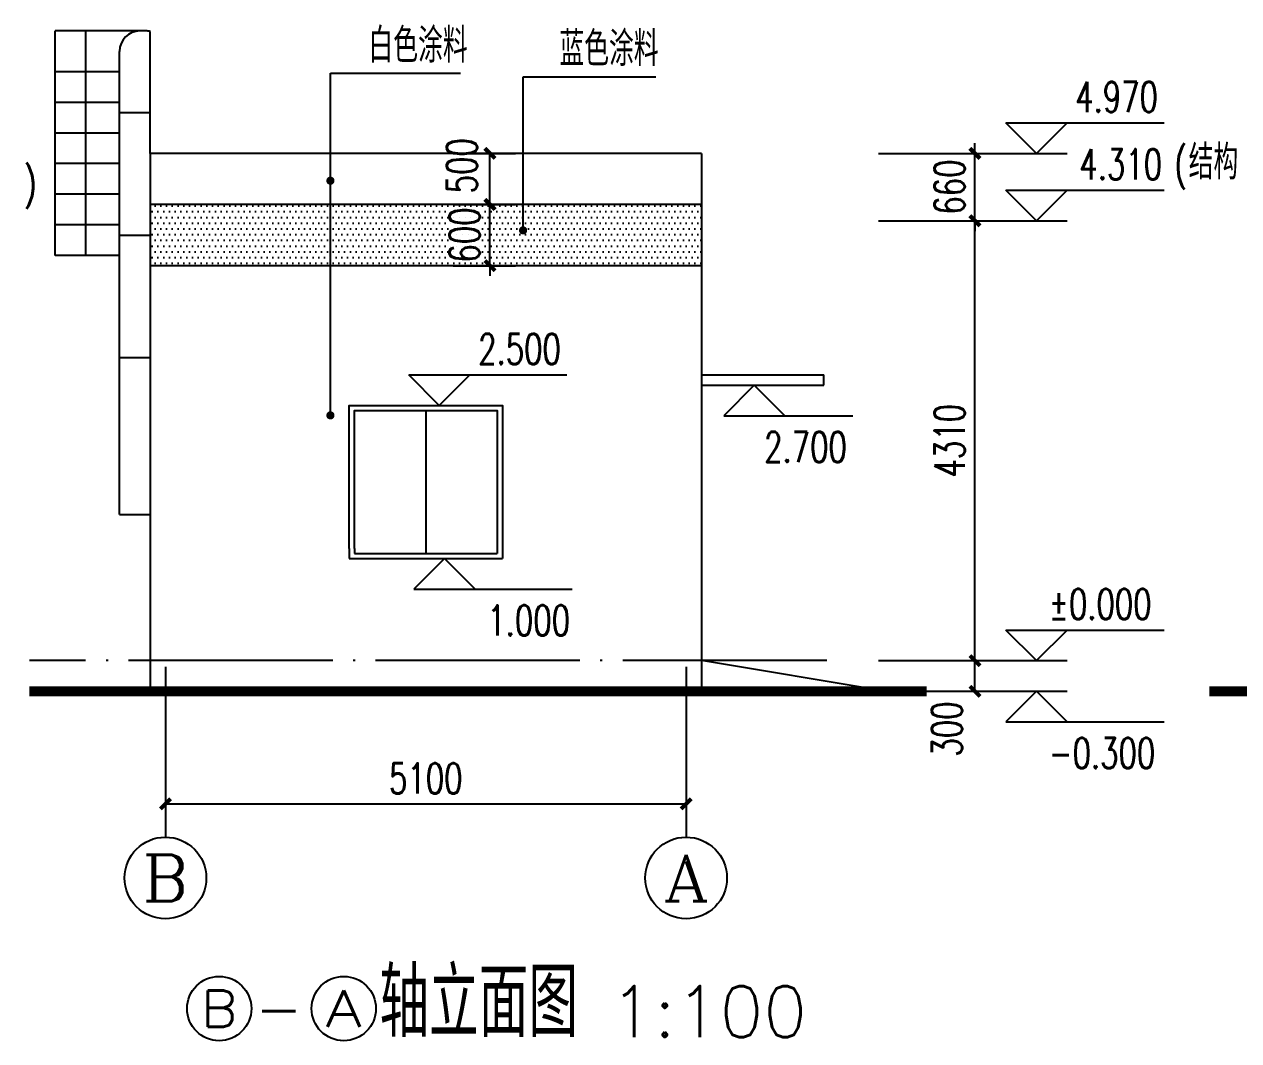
# Model space of a CAD drawing. Header units: millimetres. Extents: x 272502 to 382320, y 153465 to 264763.
# Drawn here: x 320650 to 332545, y 163931 to 173891 of the extents above; entities that cross this region are included whole.
import ezdxf
from ezdxf.enums import TextEntityAlignment as Align

# ---------------------------------------------------------------- set-up
doc = ezdxf.new("R2010")
doc.units = ezdxf.units.MM
doc.header["$LTSCALE"] = 1000
doc.linetypes.add('CENTER', pattern=[2, 1.25, -0.25, 0.25, -0.25])
doc.linetypes.add('DOTE', pattern=[2.42, 2, -0.2, 0.02, -0.2])
doc.layers.get('0').update_dxf_attribs({"color": 8})
doc.layers.get('DEFPOINTS').update_dxf_attribs({"color": 8})
for name, color, linetype in [('ACS_PFG_FL', 8, 'Continuous'), ('AXIS', 8, 'Continuous'), ('AXIS_TEXT', 8, 'Continuous'), ('DIM_ELEV', 8, 'Continuous'), ('DIM_LEAD', 8, 'Continuous'), ('DOTE', 8, 'CENTER'), ('PUB_DIM', 8, 'Continuous'), ('PUB_TEXT', 8, 'Continuous'), ('WALL', 8, 'Continuous'), ('填充', 8, 'Continuous')]:
    doc.layers.add(name, color=color, linetype=linetype)
doc.styles.add('_TCH_AXIS', font='COMPLEX', dxfattribs={"bigfont": 'GBCBIG'})
doc.styles.add('_TCH_DIM', font='SIMPLEX', dxfattribs={"bigfont": 'GBCBIG'})
doc.styles.add('_TCH_DIM_T3', font='SIMPLEX', dxfattribs={"width": 0.705882, "bigfont": 'GBCBIG'})
doc.styles.add('_TCH_WINDOW', font='SIMPLEX', dxfattribs={"height": 3.5, "bigfont": 'GBCBIG'})
doc.styles.get("Standard").update_dxf_attribs({"font": 'txt', "bigfont": 'gbcbig.shx'})
doc.dimstyles.new('_TCH_ARCH&&100', dxfattribs={"dimtxt": 297.5, "dimasz": 100, "dimexe": 250, "dimexo": 300, "dimgap": 100, "dimtad": 1, "dimdec": 0, "dimzin": 0, "dimdsep": 46, "dimtxsty": '_TCH_DIM_T3', "dimblk": 'ARCHTICK', "dimcen": 0.09, "dimclrt": 7, "dimazin": 2, "dimtfac": 1, "dimtdec": 0, "dimtix": 1, "dimtmove": 2, "dimatfit": 3, "dimfxl": 0, "dimtolj": 1, "dimtzin": 0, "dimarcsym": 0})

# ---------------------------------------------------------------- blocks, each defined once
blk = doc.blocks.new('_ArchTick')
at = {"color": 0, "linetype": 'ByBlock', "const_width": 0.4}
blk.add_lwpolyline([(-0.5, -0.5), (0.5, 0.5)], dxfattribs=at)
blk = doc.blocks.new('*D30')
at = {"layer": 'AXIS', "color": 0, "lineweight": -2, "transparency": 16777216}
for p, q in [((322032, 167296), (322032, 166002)), ((327132, 167296), (327132, 166002)), ((322032, 166252), (327132, 166252))]:
    blk.add_line(p, q, dxfattribs=at)
at = {"layer": 'DEFPOINTS', "color": 0, "transparency": 16777216}
for p in [(322032, 167596), (327132, 167596), (327132, 166252)]:
    blk.add_point(p, dxfattribs=at)
at = {"layer": 'AXIS', "color": 0, "lineweight": -2, "transparency": 16777216, "xscale": 100, "yscale": 100, "zscale": 100, "rotation": 180}
blk.add_blockref('_ArchTick', (322032, 166252), dxfattribs=at)
at = {"layer": 'AXIS', "color": 0, "lineweight": -2, "transparency": 16777216, "xscale": 100, "yscale": 100, "zscale": 100}
blk.add_blockref('_ArchTick', (327132, 166252), dxfattribs=at)
at = {"layer": 'AXIS', "color": 7, "transparency": 16777216, "insert": (324582, 166501), "char_height": 297.5, "attachment_point": 5, "style": '_TCH_DIM_T3'}
blk.add_mtext('\\A1;5100', dxfattribs=at)
blk = doc.blocks.new('*D31')
at = {"layer": 'DEFPOINTS', "color": 0, "transparency": 16777216}
for p in [(324550, 172125), (325211, 172125), (324550, 171525)]:
    blk.add_point(p, dxfattribs=at)
at = {"layer": 'PUB_DIM', "color": 0, "lineweight": -2, "transparency": 16777216}
for p, q in [((324850, 172125), (325461, 172125)), ((325211, 172125), (325211, 172225)), ((325211, 171525), (325211, 172125)), ((324850, 171525), (325461, 171525)), ((325211, 171525), (325211, 171425))]:
    blk.add_line(p, q, dxfattribs=at)
at = {"layer": 'PUB_DIM', "color": 0, "lineweight": -2, "transparency": 16777216, "xscale": 100, "yscale": 100, "zscale": 100}
for p, rotation in [((325211, 172125), 270), ((325211, 171525), 90)]:
    blk.add_blockref('_ArchTick', p, dxfattribs=dict(at, rotation=rotation))
at = {"layer": 'PUB_DIM', "color": 7, "transparency": 16777216, "insert": (324962, 171825), "char_height": 297.5, "attachment_point": 5, "rotation": 90, "style": '_TCH_DIM_T3'}
blk.add_mtext('\\A1;600', dxfattribs=at)
blk = doc.blocks.new('*D32')
at = {"layer": 'DEFPOINTS', "color": 0, "transparency": 16777216}
for p in [(324550, 172625), (325211, 172625), (324550, 172125)]:
    blk.add_point(p, dxfattribs=at)
at = {"layer": 'PUB_DIM', "color": 0, "lineweight": -2, "transparency": 16777216}
for p, q in [((324850, 172625), (325461, 172625)), ((325211, 172125), (325211, 172625)), ((324850, 172125), (325461, 172125))]:
    blk.add_line(p, q, dxfattribs=at)
at = {"layer": 'PUB_DIM', "color": 0, "lineweight": -2, "transparency": 16777216, "xscale": 100, "yscale": 100, "zscale": 100}
for p, rotation in [((325211, 172625), 90), ((325211, 172125), 270)]:
    blk.add_blockref('_ArchTick', p, dxfattribs=dict(at, rotation=rotation))
at = {"layer": 'PUB_DIM', "color": 7, "transparency": 16777216, "insert": (324936, 172504), "char_height": 297.5, "attachment_point": 5, "rotation": 90, "style": '_TCH_DIM_T3'}
blk.add_mtext('\\A1;500', dxfattribs=at)
blk = doc.blocks.new('*D33')
at = {"layer": 'DEFPOINTS', "color": 0, "transparency": 16777216}
for p in [(328717, 167655), (329961, 167655), (328717, 167355)]:
    blk.add_point(p, dxfattribs=at)
at = {"layer": 'PUB_DIM', "color": 0, "lineweight": -2, "transparency": 16777216}
for p, q in [((329017, 167655), (330211, 167655)), ((329961, 167355), (329961, 167655)), ((329017, 167355), (330211, 167355))]:
    blk.add_line(p, q, dxfattribs=at)
at = {"layer": 'PUB_DIM', "color": 0, "lineweight": -2, "transparency": 16777216, "xscale": 100, "yscale": 100, "zscale": 100}
for p, rotation in [((329961, 167655), 90), ((329961, 167355), 270)]:
    blk.add_blockref('_ArchTick', p, dxfattribs=dict(at, rotation=rotation))
at = {"layer": 'PUB_DIM', "color": 7, "transparency": 16777216, "insert": (329686, 166985), "char_height": 297.5, "attachment_point": 5, "rotation": 90, "style": '_TCH_DIM_T3'}
blk.add_mtext('\\A1;300', dxfattribs=at)
blk = doc.blocks.new('*D34')
at = {"layer": 'DEFPOINTS', "color": 0, "transparency": 16777216}
for p in [(328717, 171965), (329961, 171965), (328717, 167655)]:
    blk.add_point(p, dxfattribs=at)
at = {"layer": 'PUB_DIM', "color": 0, "lineweight": -2, "transparency": 16777216}
for p, q in [((329017, 171965), (330211, 171965)), ((329961, 167655), (329961, 171965)), ((329017, 167655), (330211, 167655))]:
    blk.add_line(p, q, dxfattribs=at)
at = {"layer": 'PUB_DIM', "color": 0, "lineweight": -2, "transparency": 16777216, "xscale": 100, "yscale": 100, "zscale": 100}
for p, rotation in [((329961, 171965), 90), ((329961, 167655), 270)]:
    blk.add_blockref('_ArchTick', p, dxfattribs=dict(at, rotation=rotation))
at = {"layer": 'PUB_DIM', "color": 7, "transparency": 16777216, "insert": (329712, 169810), "char_height": 297.5, "attachment_point": 5, "rotation": 90, "style": '_TCH_DIM_T3'}
blk.add_mtext('\\A1;4310', dxfattribs=at)
blk = doc.blocks.new('*D35')
at = {"layer": 'DEFPOINTS', "color": 0, "transparency": 16777216}
for p in [(328717, 172625), (329961, 172625), (328717, 171965)]:
    blk.add_point(p, dxfattribs=at)
at = {"layer": 'PUB_DIM', "color": 0, "lineweight": -2, "transparency": 16777216}
for p, q in [((329961, 172625), (329961, 172725)), ((329017, 172625), (330211, 172625)), ((329961, 171965), (329961, 172625)), ((329017, 171965), (330211, 171965)), ((329961, 171965), (329961, 171865))]:
    blk.add_line(p, q, dxfattribs=at)
at = {"layer": 'PUB_DIM', "color": 0, "lineweight": -2, "transparency": 16777216, "xscale": 100, "yscale": 100, "zscale": 100}
for p, rotation in [((329961, 172625), 270), ((329961, 171965), 90)]:
    blk.add_blockref('_ArchTick', p, dxfattribs=dict(at, rotation=rotation))
at = {"layer": 'PUB_DIM', "color": 7, "transparency": 16777216, "insert": (329712, 172295), "char_height": 297.5, "attachment_point": 5, "rotation": 90, "style": '_TCH_DIM_T3'}
blk.add_mtext('\\A1;660', dxfattribs=at)

msp = doc.modelspace()

# ---------------------------------------------------------------- hatches: boundary and pattern name
at = {"layer": '填充'}
h = msp.add_hatch(dxfattribs=at)
h.set_pattern_fill('松散材料', color=256, scale=30, style=0)
h.set_pattern_definition([(0, (-26087.973, 76036.155), (28.125, 56.25), [0, -56.25])])
h.paths.add_polyline_path([(321882.3, 172125.1), (321882.3, 171525.1), (327282.3, 171525.1), (327282.3, 172125.1)])

# ---------------------------------------------------------------- linework, layer by layer
at = {"color": 252}
for p, q in [((320952.3, 171625.1), (320952.3, 173825.1)), ((321809.7, 173825.1), (320952.3, 173825.1)), ((321252.3, 171625.1), (321252.3, 173825.1)), ((321837.2, 173825.1), (321782.3, 173825.1)), ((321882.3, 172625.1), (321882.3, 173819.9)), ((321582.3, 169086.2), (321582.3, 173625.1)), ((321582.3, 173425.1), (320952.3, 173425.1)), ((321582.3, 173125.1), (320952.3, 173125.1)), ((321582.3, 173025.1), (321882.3, 173025.1)), ((321582.3, 172825.1), (320952.3, 172825.1)), ((321582.3, 172525.1), (320952.3, 172525.1)), ((321582.3, 172225.1), (320952.3, 172225.1)), ((321582.3, 171925.1), (320952.3, 171925.1)), ((321582.3, 171825.1), (321882.3, 171825.1)), ((321582.3, 171625.1), (320952.3, 171625.1)), ((321582.3, 170625.1), (321882.3, 170625.1)), ((321582.3, 169086.2), (321882.3, 169086.2))]:
    msp.add_line(p, q, dxfattribs=at)
for p, q in [((327282.3, 170455.1), (328482.3, 170455.1)), ((327282.3, 170355.1), (328482.3, 170355.1)), ((328482.3, 170355.1), (328482.3, 170455.1))]:
    msp.add_line(p, q)
at = {"const_width": 100}
for points in [[(329489, 167355.1), (320699.5, 167355.1)], [(332255.8, 167355.1), (341045.2, 167355.1)]]:
    msp.add_lwpolyline(points, dxfattribs=at)
at = {"color": 252}
for centre, start, end in [((321782.3, 173625.1), 90, 180), ((321837.2, 173625.1), 76.97243, 90)]:
    msp.add_arc(centre, 200, start, end, dxfattribs=at)
at = {"layer": 'ACS_PFG_FL'}
for p, q in [((327282.3, 172125.1), (321882.3, 172125.1)), ((327282.3, 171525.1), (321882.3, 171525.1)), ((324582.3, 170105.1), (324582.3, 168705.1)), ((323832.3, 168755.1), (323832.3, 168655.1)), ((323882.3, 168755.1), (323882.3, 168705.1)), ((323882.3, 168705.1), (325282.3, 168705.1)), ((325282.3, 168755.1), (325282.3, 168705.1)), ((325332.3, 168755.1), (325332.3, 168655.1)), ((323832.3, 168655.1), (325332.3, 168655.1))]:
    msp.add_line(p, q, dxfattribs=at)
for points in [[(323832.3, 168755.1), (323832.3, 170155.1), (325332.3, 170155.1), (325332.3, 168755.1)], [(323882.3, 168755.1), (323882.3, 170105.1), (325282.3, 170105.1), (325282.3, 168755.1)]]:
    msp.add_lwpolyline(points, dxfattribs=at)
at = {"layer": 'AXIS'}
for p, q in [((322032.3, 167595.8), (322032.3, 165925.8)), ((327132.3, 167595.8), (327132.3, 165925.8))]:
    msp.add_line(p, q, dxfattribs=at)
for centre in [(322032.3, 165525.8), (327132.3, 165525.8)]:
    msp.add_circle(centre, 400, dxfattribs=at)
at = {"layer": 'AXIS_TEXT'}
msp.add_line((329082.3, 167355.1), (327282.3, 167655.1), dxfattribs=at)
at = {"layer": 'DIM_ELEV'}
for p, q in [((330563.2, 172625.1), (330263.2, 172925.1)), ((330263.2, 172925.1), (331813.9, 172925.1)), ((330563.2, 172625.1), (330863.2, 172925.1)), ((329863.2, 172625.1), (330863.2, 172625.1)), ((330563.2, 171965.1), (330263.2, 172265.1)), ((330263.2, 172265.1), (331813.9, 172265.1)), ((330563.2, 171965.1), (330863.2, 172265.1)), ((329863.2, 171965.1), (330863.2, 171965.1)), ((324714.5, 170155.1), (324414.5, 170455.1)), ((324414.5, 170455.1), (325965.2, 170455.1)), ((324714.5, 170155.1), (325014.5, 170455.1)), ((327799.9, 170355.1), (327499.9, 170055.1)), ((327799.9, 170355.1), (328099.9, 170055.1)), ((324014.5, 170155.1), (325014.5, 170155.1)), ((327499.9, 170055.1), (328765.9, 170055.1)), ((324064.5, 168655.1), (325064.5, 168655.1)), ((324764.5, 168655.1), (324464.5, 168355.1)), ((324764.5, 168655.1), (325064.5, 168355.1)), ((324464.5, 168355.1), (326015.2, 168355.1)), ((330563.2, 167655.1), (330263.2, 167955.1)), ((330263.2, 167955.1), (331813.9, 167955.1)), ((330563.2, 167655.1), (330863.2, 167955.1)), ((329863.2, 167655.1), (330863.2, 167655.1)), ((329863.2, 167355.1), (330863.2, 167355.1)), ((330563.2, 167355.1), (330263.2, 167055.1)), ((330563.2, 167355.1), (330863.2, 167055.1)), ((330263.2, 167055.1), (331813.9, 167055.1))]:
    msp.add_line(p, q, dxfattribs=at)
at = {"layer": 'DIM_LEAD'}
for p, q in [((323647.9, 170058.6), (323647.9, 173410)), ((323647.9, 172357.9), (323647.9, 173410)), ((323647.9, 173410), (324921.3, 173410)), ((325535.1, 171871.4), (325535.1, 173377.2)), ((325535.1, 173377.2), (326836.5, 173377.2))]:
    msp.add_line(p, q, dxfattribs=at)
at = {"layer": 'DIM_LEAD', "const_width": 40}
for points in [[(323647.9, 172337.9, 1), (323647.9, 172377.9, 1)], [(325535.1, 171851.4, 1), (325535.1, 171891.4, 1)], [(323647.9, 170038.6, 1), (323647.9, 170078.6, 1)]]:
    msp.add_lwpolyline(points, format="xyb", close=True, dxfattribs=at)
at = {"layer": 'DOTE', "linetype": 'DOTE'}
msp.add_line((328510.6, 167655.1), (320699.5, 167655.1), dxfattribs=at)
at = {"layer": 'PUB_TEXT'}
for centre in [(322558.4, 164246.1), (323778.4, 164246.1)]:
    msp.add_circle(centre, 315, dxfattribs=at)
at = {"layer": 'WALL'}
for p, q in [((327282.3, 172625.1), (321882.3, 172625.1)), ((321882.3, 172625.1), (321882.3, 167355.1)), ((327282.3, 172625.1), (327282.3, 167355.1))]:
    msp.add_line(p, q, dxfattribs=at)

# ---------------------------------------------------------------- texts
at = {"layer": 'AXIS_TEXT', "style": '_TCH_AXIS'}
for s, width, p, p2 in [('B', 1.235294, (321806, 165299.5), (322258.5, 165299.5)), ('A', 1.166667, (326906, 165299.5), (327358.5, 165299.5))]:
    msp.add_text(s, height=452.5, dxfattribs=dict(at, width=width)).set_placement(p, p2, align=Align.FIT)
at = {"layer": 'PUB_TEXT'}
for s, height, style, p in [('白色涂料', 337.59, '_TCH_DIM', (324020.2, 173515)), ('蓝色涂料', 337.59, '_TCH_DIM', (325890.8, 173482.2)), ('结构', 337.59, '_TCH_DIM', (332053.9, 172370.1)), ('轴立面图', 675.18, '_TCH_WINDOW', (324128.4, 163966.1))]:
    msp.add_text(s, height=height, dxfattribs=dict(at, style=style)).set_placement(p)
at = {"layer": 'PUB_TEXT', "width": 0.705882}
for s, height, style, p in [('4.970', 297.5, '_TCH_DIM', (330943.9, 173030.1)), ('(', 297.5, '_TCH_DIM', (331913.9, 172370.1)), ('4.310', 297.5, '_TCH_DIM', (330983.9, 172370.1)), (')', 297.5, '_TCH_DIM', (320645.5, 172181.2)), ('2.500', 297.5, '_TCH_DIM', (325095.2, 170560.1)), ('2.700', 297.5, '_TCH_DIM', (327895.9, 169600.1)), ('%%P0.000', 297.5, '_TCH_DIM', (330683.9, 168060.1)), ('1.000', 297.5, '_TCH_DIM', (325185.2, 167900.1)), ('-0.300', 297.5, '_TCH_DIM', (330683.9, 166600.1)), ('-', 595, '_TCH_WINDOW', (322908.4, 163966.1))]:
    msp.add_text(s, height=height, dxfattribs=dict(at, style=style)).set_placement(p)
at = {"layer": 'PUB_TEXT', "style": '_TCH_WINDOW'}
for s, width, p, p2 in [('B', 1.5, (322380.2, 164067.9), (322736.6, 164067.9)), ('A', 1.3125, (323600.2, 164067.9), (323956.6, 164067.9))]:
    msp.add_text(s, height=356.4, dxfattribs=dict(at, width=width)).set_placement(p, p2, align=Align.FIT)
at = {"layer": 'PUB_TEXT'}
msp.add_text('1:100', height=500, dxfattribs=at).set_placement((326387.8, 163966.1))

# ---------------------------------------------------------------- dimensions: what is measured, and where the dimension line sits
at = {"layer": 'AXIS'}
dim = msp.add_aligned_dim(p1=(322032.3, 167595.8), p2=(327132.3, 167595.8), distance=-1343.7, text='5100', dimstyle='_TCH_ARCH&&100', dxfattribs=at)
dim.commit()
dim.dimension.update_dxf_attribs({"geometry": '*D30', "text_midpoint": (324582.3, 166500.9)})
at = {"layer": 'PUB_DIM'}
for base, p1, p2, text, picture, middle in [((325211.2, 172625.1), (324549.7, 172125.1), (324549.7, 172625.1), '500', '*D32', (324936.2, 172504.3)), ((329961.2, 167655.1), (328717.2, 167355.1), (328717.2, 167655.1), '300', '*D33', (329686.2, 166985.1))]:
    dim = msp.add_linear_dim(base=base, p1=p1, p2=p2, angle=90, text=text, dimstyle='_TCH_ARCH&&100', dxfattribs=at)
    dim.commit()
    dim.dimension.update_dxf_attribs({"geometry": picture, "text_midpoint": middle, "dimtype": 129})
for p1, p2, distance, text, picture, middle in [((328717.2, 171965.1), (328717.2, 172625.1), -1244, '660', '*D35', (329712.5, 172295.1)), ((324549.7, 171525.1), (324549.7, 172125.1), -661.6, '600', '*D31', (324962.5, 171825.1)), ((328717.2, 167655.1), (328717.2, 171965.1), -1244, '4310', '*D34', (329712.5, 169810.1))]:
    dim = msp.add_aligned_dim(p1=p1, p2=p2, distance=distance, text=text, dimstyle='_TCH_ARCH&&100', dxfattribs=at)
    dim.commit()
    dim.dimension.update_dxf_attribs({"geometry": picture, "text_midpoint": middle})

doc.saveas('drawing.dxf')
